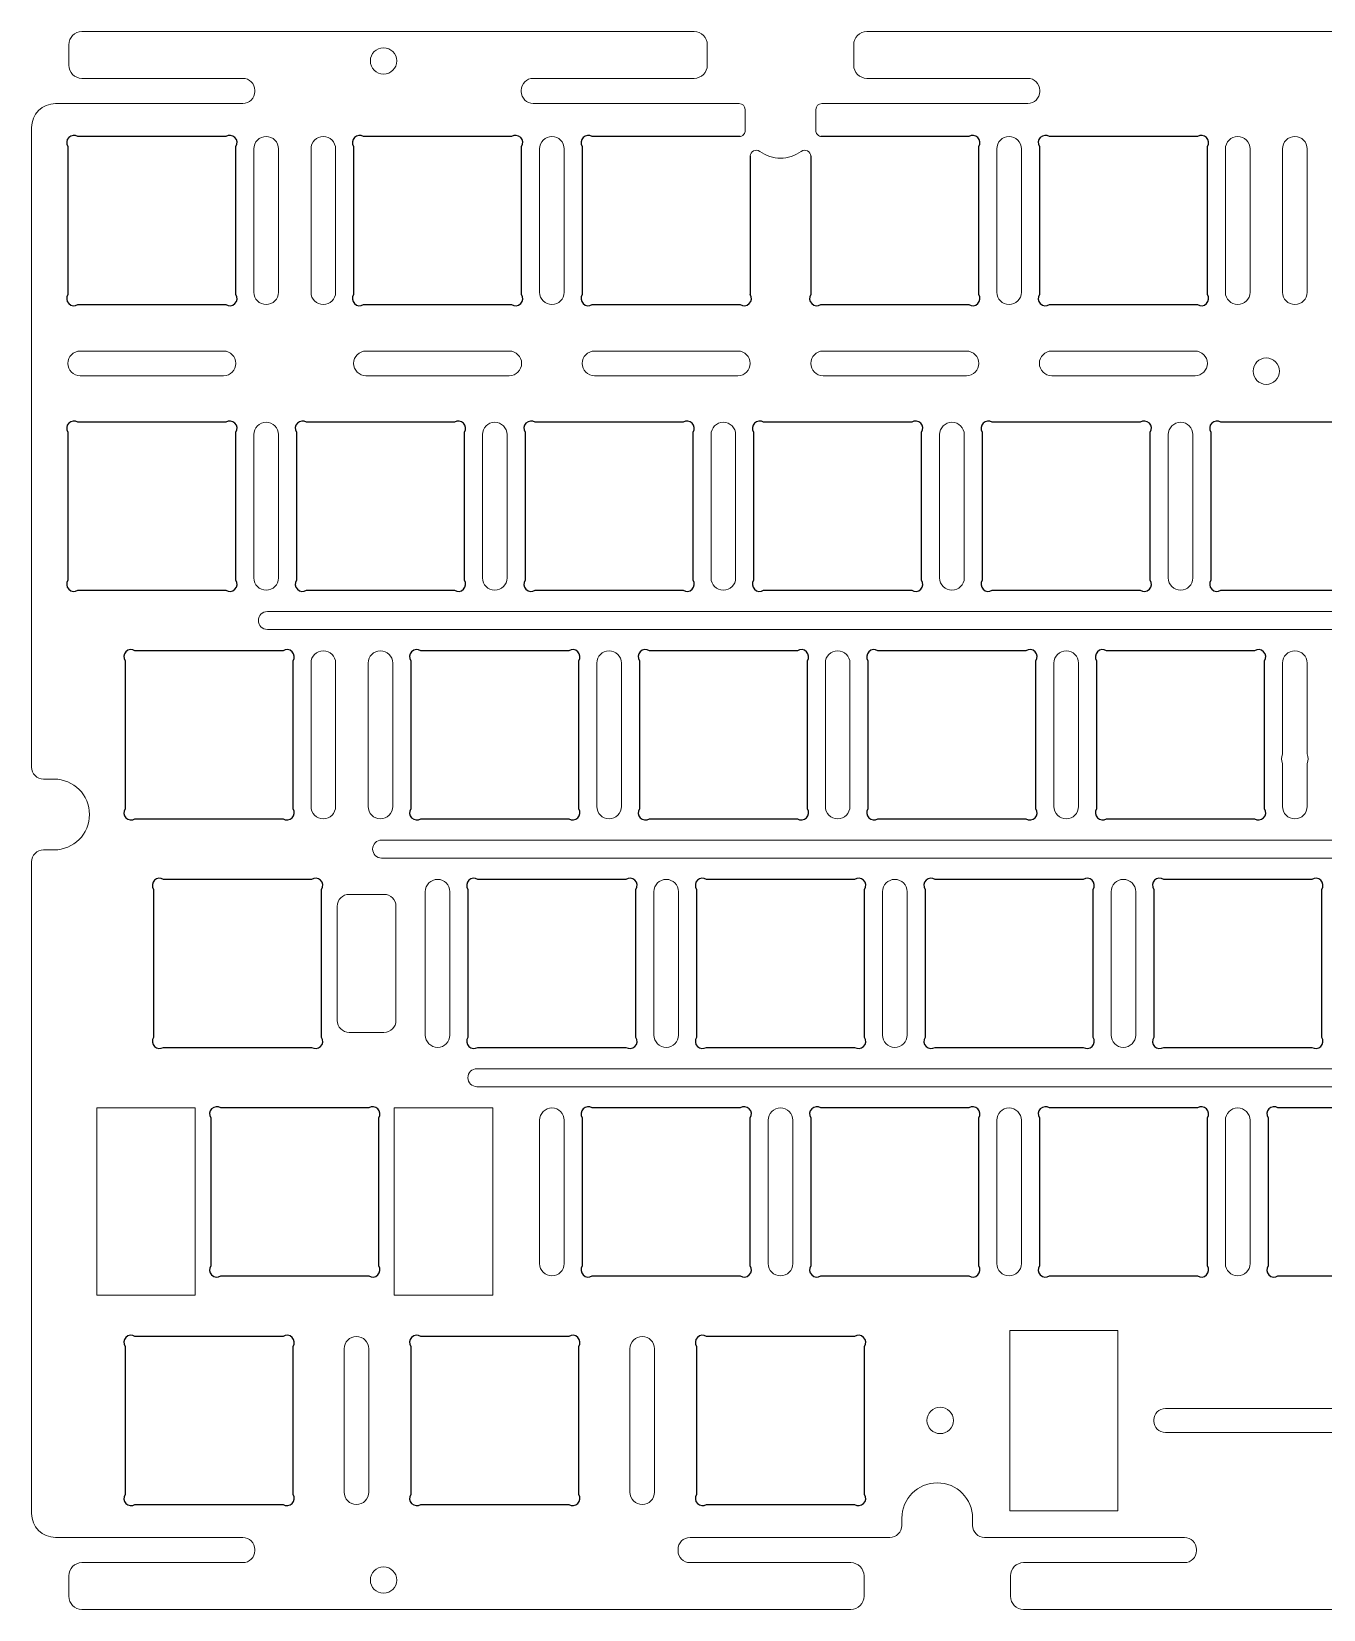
# Model space of a CAD drawing. Header units: millimetres. Extents: x 232 to 1078, y -277 to 130.
# Drawn here: x 244 to 351.7, y -277.2 to -145.7 of the extents above; entities that cross this region are included whole.
import ezdxf

# ---------------------------------------------------------------- set-up
doc = ezdxf.new("R2010")
doc.units = ezdxf.units.MM
doc.layers.add('40', color=7, linetype='Continuous')

msp = doc.modelspace()

# ---------------------------------------------------------------- linework, layer by layer
at = {"color": 0, "lineweight": -3}
for p, q in [((260.19074, -154.41492), (247.85407, -154.41492)), ((284.00273, -154.41492), (271.66606, -154.41492)), ((303.05239, -154.41492), (290.71571, -154.41492)), ((322.10204, -154.41492), (309.76536, -154.41492)), ((341.15169, -154.41492), (328.81501, -154.41492)), ((247.02241, -155.24658), (247.02241, -167.58326)), ((261.02241, -167.58326), (261.02241, -155.24658)), ((270.8344, -155.24658), (270.8344, -167.58326)), ((284.8344, -167.58326), (284.8344, -155.24658)), ((289.88405, -155.24658), (289.88405, -167.58326)), ((303.88357, -156.05703), (303.88357, -167.58254)), ((308.9337, -156.03526), (308.9337, -167.58326)), ((322.9337, -167.58326), (322.9337, -155.24658)), ((327.98335, -155.24658), (327.98335, -167.58326)), ((341.98335, -167.58326), (341.98335, -155.24658)), ((247.85407, -168.41492), (260.19074, -168.41492)), ((271.66606, -168.41492), (284.00273, -168.41492)), ((290.71571, -168.41492), (303.05239, -168.41492)), ((309.76536, -168.41492), (322.10204, -168.41492)), ((328.81501, -168.41492), (341.15169, -168.41492)), ((260.19074, -178.22679), (247.85407, -178.22679)), ((279.24032, -178.22679), (266.90365, -178.22679)), ((298.28997, -178.22679), (285.9533, -178.22679)), ((317.33962, -178.22679), (305.00295, -178.22679)), ((336.38928, -178.22679), (324.0526, -178.22679)), ((355.43823, -178.22679), (343.10155, -178.22679)), ((247.02241, -179.05845), (247.02241, -191.39512)), ((261.02241, -191.39512), (261.02241, -179.05845)), ((266.07198, -179.05845), (266.07198, -191.39512)), ((280.07198, -191.39512), (280.07198, -179.05845)), ((285.12163, -179.05845), (285.12163, -191.39512)), ((299.12163, -191.39512), (299.12163, -179.05845)), ((304.17129, -179.05845), (304.17129, -191.39512)), ((318.17129, -191.39512), (318.17129, -179.05845)), ((323.22094, -179.05845), (323.22094, -191.39512)), ((337.22094, -191.39512), (337.22094, -179.05845)), ((342.26989, -179.05845), (342.26989, -191.39512)), ((247.85407, -192.22679), (260.19074, -192.22679)), ((266.90365, -192.22679), (279.24032, -192.22679)), ((285.9533, -192.22679), (298.28997, -192.22679)), ((305.00295, -192.22679), (317.33962, -192.22679)), ((324.0526, -192.22679), (336.38928, -192.22679)), ((343.10155, -192.22679), (355.43823, -192.22679)), ((251.78482, -198.1081), (251.78482, -210.44478)), ((264.95316, -197.27644), (252.61649, -197.27644)), ((265.78482, -210.44478), (265.78482, -198.1081)), ((275.59681, -198.1081), (275.59681, -210.44478)), ((288.76515, -197.27644), (276.42847, -197.27644)), ((289.59681, -210.44478), (289.59681, -198.1081)), ((294.64646, -198.1081), (294.64646, -210.44478)), ((307.8148, -197.27644), (295.47812, -197.27644)), ((308.64646, -210.44478), (308.64646, -198.1081)), ((313.69611, -198.1081), (313.69611, -210.44478)), ((326.86445, -197.27644), (314.52778, -197.27644)), ((327.69611, -210.44478), (327.69611, -198.1081)), ((332.74577, -198.1081), (332.74577, -210.44478)), ((345.9141, -197.27644), (333.57743, -197.27644)), ((346.74577, -210.44478), (346.74577, -198.1081)), ((252.61649, -211.27644), (264.95316, -211.27644)), ((276.42847, -211.27644), (288.76515, -211.27644)), ((295.47812, -211.27644), (307.8148, -211.27644)), ((314.52778, -211.27644), (326.86445, -211.27644)), ((333.57743, -211.27644), (345.9141, -211.27644)), ((267.33365, -216.32609), (254.99698, -216.32609)), ((293.52756, -216.32609), (281.19088, -216.32609)), ((312.57721, -216.32609), (300.24054, -216.32609)), ((331.62686, -216.32609), (319.29019, -216.32609)), ((350.67677, -216.32609), (338.34009, -216.32609)), ((254.16532, -217.15775), (254.16532, -229.49443)), ((268.16532, -229.49443), (268.16532, -217.15775)), ((280.35922, -217.15775), (280.35922, -229.49443)), ((294.35922, -229.49443), (294.35922, -217.15775)), ((299.40887, -217.15775), (299.40887, -229.49443)), ((313.40887, -229.49443), (313.40887, -217.15775)), ((318.45853, -217.15775), (318.45853, -229.49443)), ((332.45853, -229.49443), (332.45853, -217.15775)), ((337.50843, -217.15775), (337.50843, -229.49443)), ((351.50843, -229.49443), (351.50843, -217.15775)), ((254.99698, -230.32609), (267.33365, -230.32609)), ((281.19088, -230.32609), (293.52756, -230.32609)), ((300.24054, -230.32609), (312.57721, -230.32609)), ((319.29019, -230.32609), (331.62686, -230.32609)), ((338.34009, -230.32609), (350.67677, -230.32609)), ((272.09616, -235.37584), (259.75949, -235.37584)), ((303.05239, -235.37584), (290.71571, -235.37584)), ((322.10204, -235.37584), (309.76536, -235.37584)), ((341.15169, -235.37584), (328.81501, -235.37584)), ((360.20149, -235.37584), (347.86482, -235.37584)), ((258.92782, -236.2075), (258.92782, -248.54418)), ((272.92782, -248.54418), (272.92782, -236.2075)), ((289.88405, -236.2075), (289.88405, -248.54418)), ((303.88405, -248.54418), (303.88405, -236.2075)), ((308.9337, -236.2075), (308.9337, -248.54418)), ((322.9337, -248.54418), (322.9337, -236.2075)), ((327.98335, -236.2075), (327.98335, -248.54418)), ((341.98335, -248.54418), (341.98335, -236.2075)), ((347.03315, -236.2075), (347.03315, -248.54418)), ((259.75949, -249.37584), (272.09616, -249.37584)), ((290.71571, -249.37584), (303.05239, -249.37584)), ((309.76536, -249.37584), (322.10204, -249.37584)), ((328.81501, -249.37584), (341.15169, -249.37584)), ((347.86482, -249.37584), (360.20149, -249.37584)), ((264.95316, -254.42544), (252.61649, -254.42544)), ((288.76515, -254.42544), (276.42847, -254.42544)), ((312.57721, -254.42544), (300.24054, -254.42544)), ((251.78482, -255.25711), (251.78482, -267.59378)), ((265.78482, -267.59378), (265.78482, -255.25711)), ((275.59681, -255.25711), (275.59681, -267.59378)), ((289.59681, -267.59378), (289.59681, -255.25711)), ((299.40887, -255.25711), (299.40887, -267.59378)), ((313.40887, -267.59378), (313.40887, -255.25711)), ((252.61649, -268.42544), (264.95316, -268.42544)), ((276.42847, -268.42544), (288.76515, -268.42544)), ((300.24054, -268.42544), (312.57721, -268.42544))]:
    msp.add_line(p, q, dxfattribs=at)
for centre, start, end in [((247.52241, -154.91492), 56.4426902, 213.5573098), ((260.52241, -154.91492), 326.4426902, 123.5573098), ((271.3344, -154.91492), 56.4426902, 213.5573098), ((284.3344, -154.91492), 326.4426902, 123.5573098), ((290.38405, -154.91492), 56.4426902, 213.5573098), ((322.4337, -154.91492), 326.4426902, 123.5573098), ((328.48335, -154.91492), 56.4426902, 213.5573098), ((341.48335, -154.91492), 326.4426902, 123.5573098), ((247.52241, -167.91492), 146.4426902, 303.5573098), ((260.52241, -167.91492), 236.4426902, 33.5573098), ((271.3344, -167.91492), 146.4426902, 303.5573098), ((284.3344, -167.91492), 236.4426902, 33.5573098), ((290.38405, -167.91492), 146.4426902, 303.5573098), ((303.38405, -167.91492), 236.4426902, 33.5573098), ((309.4337, -167.91492), 146.4426902, 303.5573098), ((322.4337, -167.91492), 236.4426902, 33.5573098), ((328.48335, -167.91492), 146.4426902, 303.5573098), ((341.48335, -167.91492), 236.4426902, 33.5573098), ((247.52241, -178.72679), 56.4426902, 213.5573098), ((260.52241, -178.72679), 326.4426902, 123.5573098), ((266.57198, -178.72679), 56.4426902, 213.5573098), ((279.57198, -178.72679), 326.4426902, 123.5573098), ((285.62163, -178.72679), 56.4426902, 213.5573098), ((298.62163, -178.72679), 326.4426902, 123.5573098), ((304.67129, -178.72679), 56.4426902, 213.5573098), ((317.67129, -178.72679), 326.4426902, 123.5573098), ((323.72094, -178.72679), 56.4426902, 213.5573098), ((336.72094, -178.72679), 326.4426902, 123.5573098), ((342.76989, -178.72679), 56.4426902, 213.5573098), ((247.52241, -191.72679), 146.4426902, 303.5573098), ((260.52241, -191.72679), 236.4426902, 33.5573098), ((266.57198, -191.72679), 146.4426902, 303.5573098), ((279.57198, -191.72679), 236.4426902, 33.5573098), ((285.62163, -191.72679), 146.4426902, 303.5573098), ((298.62163, -191.72679), 236.4426902, 33.5573098), ((304.67129, -191.72679), 146.4426902, 303.5573098), ((317.67129, -191.72679), 236.4426902, 33.5573098), ((323.72094, -191.72679), 146.4426902, 303.5573098), ((336.72094, -191.72679), 236.4426902, 33.5573098), ((342.76989, -191.72679), 146.4426902, 303.5573098), ((252.28482, -197.77644), 56.4426902, 213.5573098), ((265.28482, -197.77644), 326.4426902, 123.5573098), ((276.09681, -197.77644), 56.4426902, 213.5573098), ((289.09681, -197.77644), 326.4426902, 123.5573098), ((295.14646, -197.77644), 56.4426902, 213.5573098), ((308.14646, -197.77644), 326.4426902, 123.5573098), ((314.19611, -197.77644), 56.4426902, 213.5573098), ((327.19611, -197.77644), 326.4426902, 123.5573098), ((333.24577, -197.77644), 56.4426902, 213.5573098), ((346.24577, -197.77644), 326.4426902, 123.5573098), ((252.28482, -210.77644), 146.4426902, 303.5573098), ((265.28482, -210.77644), 236.4426902, 33.5573098), ((276.09681, -210.77644), 146.4426902, 303.5573098), ((289.09681, -210.77644), 236.4426902, 33.5573098), ((295.14646, -210.77644), 146.4426902, 303.5573098), ((308.14646, -210.77644), 236.4426902, 33.5573098), ((314.19611, -210.77644), 146.4426902, 303.5573098), ((327.19611, -210.77644), 236.4426902, 33.5573098), ((333.24577, -210.77644), 146.4426902, 303.5573098), ((346.24577, -210.77644), 236.4426902, 33.5573098), ((254.66532, -216.82609), 56.4426902, 213.5573098), ((267.66532, -216.82609), 326.4426902, 123.5573098), ((280.85922, -216.82609), 56.4426902, 213.5573098), ((293.85922, -216.82609), 326.4426902, 123.5573098), ((299.90887, -216.82609), 56.4426902, 213.5573098), ((312.90887, -216.82609), 326.4426902, 123.5573098), ((318.95853, -216.82609), 56.4426902, 213.5573098), ((331.95853, -216.82609), 326.4426902, 123.5573098), ((338.00843, -216.82609), 56.4426902, 213.5573098), ((351.00843, -216.82609), 326.4426902, 123.5573098), ((254.66532, -229.82609), 146.4426902, 303.5573098), ((267.66532, -229.82609), 236.4426902, 33.5573098), ((280.85922, -229.82609), 146.4426902, 303.5573098), ((293.85922, -229.82609), 236.4426902, 33.5573098), ((299.90887, -229.82609), 146.4426902, 303.5573098), ((312.90887, -229.82609), 236.4426902, 33.5573098), ((318.95853, -229.82609), 146.4426902, 303.5573098), ((331.95853, -229.82609), 236.4426902, 33.5573098), ((338.00843, -229.82609), 146.4426902, 303.5573098), ((351.00843, -229.82609), 236.4426902, 33.5573098), ((259.42782, -235.87584), 56.4426902, 213.5573098), ((272.42782, -235.87584), 326.4426902, 123.5573098), ((290.38405, -235.87584), 56.4426902, 213.5573098), ((303.38405, -235.87584), 326.4426902, 123.5573098), ((309.4337, -235.87584), 56.4426902, 213.5573098), ((322.4337, -235.87584), 326.4426902, 123.5573098), ((328.48335, -235.87584), 56.4426902, 213.5573098), ((341.48335, -235.87584), 326.4426902, 123.5573098), ((347.53315, -235.87584), 56.4426902, 213.5573098), ((259.42782, -248.87584), 146.4426902, 303.5573098), ((272.42782, -248.87584), 236.4426902, 33.5573098), ((290.38405, -248.87584), 146.4426902, 303.5573098), ((303.38405, -248.87584), 236.4426902, 33.5573098), ((309.4337, -248.87584), 146.4426902, 303.5573098), ((322.4337, -248.87584), 236.4426902, 33.5573098), ((328.48335, -248.87584), 146.4426902, 303.5573098), ((341.48335, -248.87584), 236.4426902, 33.5573098), ((347.53315, -248.87584), 146.4426902, 303.5573098), ((252.28482, -254.92544), 56.4426902, 213.5573098), ((265.28482, -254.92544), 326.4426902, 123.5573098), ((276.09681, -254.92544), 56.4426902, 213.5573098), ((289.09681, -254.92544), 326.4426902, 123.5573098), ((299.90887, -254.92544), 56.4426902, 213.5573098), ((312.90887, -254.92544), 326.4426902, 123.5573098), ((252.28482, -267.92544), 146.4426902, 303.5573098), ((265.28482, -267.92544), 236.4426902, 33.5573098), ((276.09681, -267.92544), 146.4426902, 303.5573098), ((289.09681, -267.92544), 236.4426902, 33.5573098), ((299.90887, -267.92544), 146.4426902, 303.5573098), ((312.90887, -267.92544), 236.4426902, 33.5573098)]:
    msp.add_arc(centre, 0.6, start, end, dxfattribs=at)
at = {"layer": '40', "color": 0, "linetype": 'Continuous', "lineweight": 18}
for p, q in [((299.20907, -145.66533), (248.19813, -145.66533)), ((299.20907, -145.66533), (248.19813, -145.66533)), ((389.895, -145.66533), (313.60884, -145.66533)), ((389.895, -145.66533), (313.60884, -145.66533)), ((247.09815, -146.76531), (247.09815, -148.46528)), ((247.09815, -146.76531), (247.09815, -148.46528)), ((300.30905, -148.46528), (300.30905, -146.76531)), ((300.30905, -148.46528), (300.30905, -146.76531)), ((312.50886, -146.76531), (312.50886, -148.46528)), ((312.50886, -146.76531), (312.50886, -148.46528)), ((248.19813, -149.56526), (261.59789, -149.56526)), ((248.19813, -149.56526), (261.59789, -149.56526)), ((285.80931, -149.56526), (299.20907, -149.56526)), ((285.80931, -149.56526), (299.20907, -149.56526)), ((313.60884, -149.56526), (327.00859, -149.56526)), ((313.60884, -149.56526), (327.00859, -149.56526)), ((262.59787, -150.56524), (262.59787, -150.66524)), ((262.59787, -150.56524), (262.59787, -150.66524)), ((284.80933, -150.66524), (284.80933, -150.56524)), ((284.80933, -150.66524), (284.80933, -150.56524)), ((328.00857, -150.56524), (328.00857, -150.66524)), ((328.00857, -150.56524), (328.00857, -150.66524)), ((261.59789, -151.66523), (245.99821, -151.66523)), ((261.59789, -151.66523), (245.99821, -151.66523)), ((302.959, -151.66523), (285.80931, -151.66523)), ((302.959, -151.66523), (285.80931, -151.66523)), ((303.45899, -153.66419), (303.45899, -152.16522)), ((303.45899, -153.66419), (303.45899, -152.16522)), ((309.35888, -152.16522), (309.35888, -153.66419)), ((309.35888, -152.16522), (309.35888, -153.66419)), ((327.00859, -151.66523), (309.85887, -151.66523)), ((327.00859, -151.66523), (309.85887, -151.66523)), ((243.99825, -153.66519), (243.99825, -206.97077)), ((243.99825, -153.66519), (243.99825, -206.97077)), ((262.52231, -155.44096), (262.52231, -167.38994)), ((262.52231, -155.44096), (262.52231, -167.38994)), ((264.57227, -167.38994), (264.57227, -155.44096)), ((264.57227, -167.38994), (264.57227, -155.44096)), ((267.28465, -155.44096), (267.28465, -167.38994)), ((267.28465, -155.44096), (267.28465, -167.38994)), ((269.33462, -167.38994), (269.33462, -155.44096)), ((269.33462, -167.38994), (269.33462, -155.44096)), ((286.3343, -155.44096), (286.3343, -167.38994)), ((286.3343, -155.44096), (286.3343, -167.38994)), ((288.38426, -167.38994), (288.38426, -155.44096)), ((288.38426, -167.38994), (288.38426, -155.44096)), ((324.4336, -155.44096), (324.4336, -167.38994)), ((324.4336, -155.44096), (324.4336, -167.38994)), ((326.48357, -167.38994), (326.48357, -155.44096)), ((326.48357, -167.38994), (326.48357, -155.44096)), ((343.48326, -155.44096), (343.48326, -167.38994)), ((343.48326, -155.44096), (343.48326, -167.38994)), ((345.53322, -167.38994), (345.53322, -155.44096)), ((345.53322, -167.38994), (345.53322, -155.44096)), ((348.2456, -155.44096), (348.2456, -167.38994)), ((348.2456, -155.44096), (348.2456, -167.38994)), ((350.29556, -167.38994), (350.29556, -155.44096)), ((350.29556, -167.38994), (350.29556, -155.44096)), ((259.99691, -172.29565), (248.04792, -172.29565)), ((259.99691, -172.29565), (248.04792, -172.29565)), ((283.8089, -172.29565), (271.85991, -172.29565)), ((283.8089, -172.29565), (271.85991, -172.29565)), ((290.90957, -172.29565), (302.85855, -172.29565)), ((290.90957, -172.29565), (302.85855, -172.29565)), ((309.95922, -172.29565), (321.9082, -172.29565)), ((309.95922, -172.29565), (321.9082, -172.29565)), ((329.00887, -172.29565), (340.95785, -172.29565)), ((329.00887, -172.29565), (340.95785, -172.29565)), ((248.04792, -174.34561), (259.99691, -174.34561)), ((248.04792, -174.34561), (259.99691, -174.34561)), ((271.85991, -174.34561), (283.8089, -174.34561)), ((271.85991, -174.34561), (283.8089, -174.34561)), ((302.85855, -174.34561), (290.90957, -174.34561)), ((302.85855, -174.34561), (290.90957, -174.34561)), ((321.9082, -174.34561), (309.95922, -174.34561)), ((321.9082, -174.34561), (309.95922, -174.34561)), ((340.95785, -174.34561), (329.00887, -174.34561)), ((340.95785, -174.34561), (329.00887, -174.34561)), ((262.52256, -179.25282), (262.52256, -191.2018)), ((262.52256, -179.25282), (262.52256, -191.2018)), ((264.57252, -191.2018), (264.57252, -179.25282)), ((264.57252, -191.2018), (264.57252, -179.25282)), ((281.57189, -179.25282), (281.57189, -191.2018)), ((281.57189, -179.25282), (281.57189, -191.2018)), ((283.62185, -191.2018), (283.62185, -179.25282)), ((283.62185, -191.2018), (283.62185, -179.25282)), ((300.62159, -179.25282), (300.62159, -191.2018)), ((300.62159, -179.25282), (300.62159, -191.2018)), ((302.67155, -191.2018), (302.67155, -179.25282)), ((302.67155, -191.2018), (302.67155, -179.25282)), ((319.67129, -179.25282), (319.67129, -191.2018)), ((319.67129, -179.25282), (319.67129, -191.2018)), ((321.72125, -191.2018), (321.72125, -179.25282)), ((321.72125, -191.2018), (321.72125, -179.25282)), ((338.72109, -179.25282), (338.72109, -191.2018)), ((338.72109, -179.25282), (338.72109, -191.2018)), ((340.77106, -191.2018), (340.77106, -179.25282)), ((340.77106, -191.2018), (340.77106, -179.25282)), ((492.04749, -194.0014), (263.64734, -194.0014)), ((492.04749, -194.0014), (263.64734, -194.0014)), ((263.64734, -195.5014), (492.04749, -195.5014)), ((263.64734, -195.5014), (492.04749, -195.5014)), ((267.28475, -210.25146), (267.28475, -198.30247)), ((267.28475, -210.25146), (267.28475, -198.30247)), ((269.33471, -198.30247), (269.33471, -210.25146)), ((269.33471, -198.30247), (269.33471, -210.25146)), ((272.04696, -210.25146), (272.04696, -198.30247)), ((272.04696, -210.25146), (272.04696, -198.30247)), ((274.09692, -198.30247), (274.09692, -210.25146)), ((274.09692, -198.30247), (274.09692, -210.25146)), ((291.09671, -198.30247), (291.09671, -210.25146)), ((291.09671, -198.30247), (291.09671, -210.25146)), ((293.14668, -210.25146), (293.14668, -198.30247)), ((293.14668, -210.25146), (293.14668, -198.30247)), ((310.14642, -198.30247), (310.14642, -210.25146)), ((310.14642, -198.30247), (310.14642, -210.25146)), ((312.19638, -210.25146), (312.19638, -198.30247)), ((312.19638, -210.25146), (312.19638, -198.30247)), ((329.19612, -198.30247), (329.19612, -210.25146)), ((329.19612, -198.30247), (329.19612, -210.25146)), ((331.24608, -210.25146), (331.24608, -198.30247)), ((331.24608, -210.25146), (331.24608, -198.30247)), ((348.24582, -198.30247), (348.24582, -205.87813)), ((348.24582, -198.30247), (348.24582, -205.87813)), ((350.29578, -205.87721), (350.29578, -198.30247)), ((350.29578, -205.87721), (350.29578, -198.30247)), ((348.24582, -206.67563), (348.24582, -210.25146)), ((348.24582, -206.67563), (348.24582, -210.25146)), ((350.29578, -210.25146), (350.29578, -206.67655)), ((350.29578, -210.25146), (350.29578, -206.67655)), ((244.99823, -207.97076), (245.87458, -207.97076)), ((244.99823, -207.97076), (245.87458, -207.97076)), ((245.87458, -213.87065), (244.99823, -213.87065)), ((245.87458, -213.87065), (244.99823, -213.87065)), ((501.57249, -213.0514), (273.17234, -213.0514)), ((501.57249, -213.0514), (273.17234, -213.0514)), ((243.99825, -214.87063), (243.99825, -269.17543)), ((243.99825, -214.87063), (243.99825, -269.17543)), ((273.17234, -214.5514), (501.57249, -214.5514)), ((273.17234, -214.5514), (501.57249, -214.5514)), ((273.36562, -217.57587), (270.46562, -217.57587)), ((270.46562, -217.57587), (273.36562, -217.57587)), ((276.80872, -229.30111), (276.80872, -217.35213)), ((276.80872, -229.30111), (276.80872, -217.35213)), ((278.85869, -217.35213), (278.85869, -229.30111)), ((278.85869, -217.35213), (278.85869, -229.30111)), ((295.85848, -229.30111), (295.85848, -217.35213)), ((295.85848, -229.30111), (295.85848, -217.35213)), ((297.90844, -217.35213), (297.90844, -229.30111)), ((297.90844, -217.35213), (297.90844, -229.30111)), ((314.90813, -229.30111), (314.90813, -217.35213)), ((314.90813, -229.30111), (314.90813, -217.35213)), ((316.95809, -217.35213), (316.95809, -229.30111)), ((316.95809, -217.35213), (316.95809, -229.30111)), ((333.95778, -229.30111), (333.95778, -217.35213)), ((333.95778, -229.30111), (333.95778, -217.35213)), ((336.00774, -217.35213), (336.00774, -229.30111)), ((336.00774, -217.35213), (336.00774, -229.30111)), ((269.46562, -228.07587), (269.46562, -218.57587)), ((269.46562, -218.57587), (269.46562, -228.07587)), ((274.36562, -228.07587), (274.36562, -218.57587)), ((274.36562, -218.57587), (274.36562, -228.07587)), ((273.36562, -229.07587), (270.46562, -229.07587)), ((270.46562, -229.07587), (273.36562, -229.07587)), ((484.10576, -232.10424), (281.1097, -232.10424)), ((484.10576, -232.10424), (281.1097, -232.10424)), ((281.1097, -233.60424), (484.10576, -233.60424)), ((281.1097, -233.60424), (484.10576, -233.60424)), ((249.42762, -235.3768), (257.62747, -235.3768)), ((249.42762, -250.97581), (249.42762, -235.3768)), ((249.42762, -235.3768), (257.62747, -235.3768)), ((249.42762, -250.97581), (249.42762, -235.3768)), ((257.62747, -235.3768), (257.62747, -250.97581)), ((257.62747, -235.3768), (257.62747, -250.97581)), ((274.22817, -235.3768), (282.42802, -235.3768)), ((274.22817, -250.97581), (274.22817, -235.3768)), ((274.22817, -250.97581), (274.22817, -235.3768)), ((274.22817, -235.3768), (282.42802, -235.3768)), ((282.42802, -235.3768), (282.42802, -250.97581)), ((282.42802, -235.3768), (282.42802, -250.97581)), ((286.33365, -236.40183), (286.33365, -248.35081)), ((286.33365, -236.40183), (286.33365, -248.35081)), ((288.38361, -248.35081), (288.38361, -236.40183)), ((288.38361, -248.35081), (288.38361, -236.40183)), ((305.3833, -236.40188), (305.3833, -248.35086)), ((305.3833, -236.40188), (305.3833, -248.35086)), ((307.43326, -248.35086), (307.43326, -236.40188)), ((307.43326, -248.35086), (307.43326, -236.40188)), ((324.43295, -236.40193), (324.43295, -248.35091)), ((324.43295, -236.40193), (324.43295, -248.35091)), ((326.48292, -248.35091), (326.48292, -236.40193)), ((326.48292, -248.35091), (326.48292, -236.40193)), ((327.98383, -248.53711), (327.98383, -236.21403)), ((343.48261, -236.40198), (343.48261, -248.35096)), ((343.48261, -236.40198), (343.48261, -248.35096)), ((345.53257, -248.35096), (345.53257, -236.40198)), ((345.53257, -248.35096), (345.53257, -236.40198)), ((257.62747, -250.97581), (249.42762, -250.97581)), ((257.62747, -250.97581), (249.42762, -250.97581)), ((282.42802, -250.97581), (274.22817, -250.97581)), ((282.42802, -250.97581), (274.22817, -250.97581)), ((325.53022, -268.94346), (325.53022, -253.93083)), ((325.53022, -268.94346), (325.53022, -253.93083)), ((325.53022, -253.93083), (334.53006, -253.93083)), ((325.53022, -253.93083), (334.53006, -253.93083)), ((334.53006, -253.93083), (334.53006, -268.94346)), ((334.53006, -253.93083), (334.53006, -268.94346)), ((270.04783, -255.45143), (270.04783, -267.40041)), ((270.04783, -255.45143), (270.04783, -267.40041)), ((272.09779, -267.40041), (272.09779, -255.45143)), ((272.09779, -267.40041), (272.09779, -255.45143)), ((293.85981, -255.45143), (293.85981, -267.40041)), ((293.85981, -255.45143), (293.85981, -267.40041)), ((295.90978, -267.40041), (295.90978, -255.45143)), ((295.90978, -267.40041), (295.90978, -255.45143)), ((337.53001, -261.4751), (337.53001, -261.37522)), ((337.53001, -261.4751), (337.53001, -261.37522)), ((338.47999, -260.42524), (376.42075, -260.42524)), ((338.47999, -260.42524), (376.42075, -260.42524)), ((376.42075, -262.42508), (338.47999, -262.42508)), ((376.42075, -262.42508), (338.47999, -262.42508)), ((316.51939, -270.17541), (316.51939, -269.5772)), ((316.51939, -270.17541), (316.51939, -269.5772)), ((322.41928, -269.5772), (322.41928, -270.17541)), ((322.41928, -269.5772), (322.41928, -270.17541)), ((334.53006, -268.94346), (325.53022, -268.94346)), ((334.53006, -268.94346), (325.53022, -268.94346)), ((245.99821, -271.17539), (261.59789, -271.17539)), ((245.99821, -271.17539), (261.59789, -271.17539)), ((262.59787, -272.17538), (262.59787, -272.27537)), ((262.59787, -272.17538), (262.59787, -272.27537)), ((297.86972, -272.27537), (297.86972, -272.17538)), ((297.86972, -272.27537), (297.86972, -272.17538)), ((298.8697, -271.17539), (315.51941, -271.17539)), ((298.8697, -271.17539), (315.51941, -271.17539)), ((323.41926, -271.17539), (340.06895, -271.17539)), ((323.41926, -271.17539), (340.06895, -271.17539)), ((341.06893, -272.17538), (341.06893, -272.27537)), ((341.06893, -272.17538), (341.06893, -272.27537)), ((261.59789, -273.27536), (248.19813, -273.27536)), ((261.59789, -273.27536), (248.19813, -273.27536)), ((312.26946, -273.27536), (298.8697, -273.27536)), ((312.26946, -273.27536), (298.8697, -273.27536)), ((340.06895, -273.27536), (326.6692, -273.27536)), ((340.06895, -273.27536), (326.6692, -273.27536)), ((247.09815, -274.37534), (247.09815, -276.07535)), ((247.09815, -274.37534), (247.09815, -276.07535)), ((313.36944, -276.07535), (313.36944, -274.37534)), ((313.36944, -276.07535), (313.36944, -274.37534)), ((325.56922, -274.37534), (325.56922, -276.07535)), ((325.56922, -274.37534), (325.56922, -276.07535)), ((248.19813, -277.17533), (312.26946, -277.17533)), ((248.19813, -277.17533), (312.26946, -277.17533)), ((326.6692, -277.17533), (392.85347, -277.17533)), ((326.6692, -277.17533), (392.85347, -277.17533))]:
    msp.add_line(p, q, dxfattribs=at)
for centre in [(273.33008, -148.11529), (273.33008, -148.11529), (346.88953, -173.97062), (346.88953, -173.97062), (319.71488, -261.42515), (319.71488, -261.42515), (273.33008, -274.72538), (273.33008, -274.72538)]:
    msp.add_circle(centre, 1.09998, dxfattribs=at)
for centre, radius, start, end in [((248.19813, -146.76531), 1.09998, 90, 180), ((248.19813, -146.76531), 1.09998, 90, 180), ((299.20907, -146.76531), 1.09998, 0, 90), ((299.20907, -146.76531), 1.09998, 0, 90), ((313.60884, -146.76531), 1.09998, 90, 180), ((313.60884, -146.76531), 1.09998, 90, 180), ((248.19813, -148.46528), 1.09998, 180, 270), ((248.19813, -148.46528), 1.09998, 180, 270), ((299.20907, -148.46528), 1.09998, 270, 0), ((299.20907, -148.46528), 1.09998, 270, 0), ((313.60884, -148.46528), 1.09998, 180, 270), ((313.60884, -148.46528), 1.09998, 180, 270), ((261.59789, -150.56524), 0.99998, 0, 90), ((261.59789, -150.56524), 0.99998, 0, 90), ((285.80931, -150.56524), 0.99998, 90, 180), ((285.80931, -150.56524), 0.99998, 90, 180), ((327.00859, -150.56524), 0.99998, 0, 90), ((327.00859, -150.56524), 0.99998, 0, 90), ((261.59789, -150.66524), 0.99998, 270, 0), ((261.59789, -150.66524), 0.99998, 270, 0), ((285.80931, -150.66524), 0.99998, 180, 270), ((285.80931, -150.66524), 0.99998, 180, 270), ((327.00859, -150.66524), 0.99998, 270, 0), ((327.00859, -150.66524), 0.99998, 270, 0), ((245.99821, -153.66519), 1.99996, 90, 180), ((245.99821, -153.66519), 1.99996, 90, 180), ((302.959, -152.16522), 0.49999, 0, 90), ((302.959, -152.16522), 0.49999, 0, 90), ((309.85887, -152.16522), 0.49999, 90, 180), ((309.85887, -152.16522), 0.49999, 90, 180), ((306.40893, -153.66419), 2.94995, 180, 184.172162), ((306.40893, -153.66419), 2.94995, 180, 184.172162), ((306.40893, -153.66419), 2.94995, 355.827838, 0), ((306.40893, -153.66419), 2.94995, 355.827838, 0), ((263.54729, -155.44096), 1.02498, 0, 180), ((263.54729, -155.44096), 1.02498, 0, 180), ((268.30963, -155.44096), 1.02498, 0, 180), ((268.30963, -155.44096), 1.02498, 0, 180), ((287.35928, -155.44096), 1.02498, 0, 180), ((287.35928, -155.44096), 1.02498, 0, 180), ((302.96814, -153.91518), 0.49999, 270, 4.172162), ((302.96814, -153.91518), 0.49999, 270, 4.172162), ((309.84973, -153.91518), 0.49999, 175.827846, 270), ((309.84973, -153.91518), 0.49999, 175.827846, 270), ((325.45859, -155.44096), 1.02498, 0, 180), ((325.45859, -155.44096), 1.02498, 0, 180), ((344.50824, -155.44096), 1.02498, 0, 180), ((344.50824, -155.44096), 1.02498, 0, 180), ((349.27058, -155.44096), 1.02498, 0, 180), ((349.27058, -155.44096), 1.02498, 0, 180), ((304.38356, -156.05703), 0.49999, 54.050237, 180), ((304.38356, -156.05703), 0.49999, 54.050237, 180), ((306.40893, -153.2642), 2.94995, 234.050259, 305.947283), ((306.40893, -153.2642), 2.94995, 234.050259, 305.947283), ((308.43419, -156.05712), 0.49999, 0, 125.947279), ((308.43419, -156.05712), 0.49999, 0, 125.947279), ((263.54729, -167.38994), 1.02498, 180, 0), ((263.54729, -167.38994), 1.02498, 180, 0), ((268.30963, -167.38994), 1.02498, 180, 0), ((268.30963, -167.38994), 1.02498, 180, 0), ((287.35928, -167.38994), 1.02498, 180, 0), ((287.35928, -167.38994), 1.02498, 180, 0), ((325.45859, -167.38994), 1.02498, 180, 0), ((325.45859, -167.38994), 1.02498, 180, 0), ((344.50824, -167.38994), 1.02498, 180, 0), ((344.50824, -167.38994), 1.02498, 180, 0), ((349.27058, -167.38994), 1.02498, 180, 0), ((349.27058, -167.38994), 1.02498, 180, 0), ((248.04792, -173.32063), 1.02498, 90, 270), ((248.04792, -173.32063), 1.02498, 90, 270), ((259.99691, -173.32063), 1.02498, 270, 90), ((259.99691, -173.32063), 1.02498, 270, 90), ((271.85991, -173.32063), 1.02498, 90, 270), ((271.85991, -173.32063), 1.02498, 90, 270), ((283.8089, -173.32063), 1.02498, 270, 90), ((283.8089, -173.32063), 1.02498, 270, 90), ((290.90957, -173.32063), 1.02498, 90, 270), ((290.90957, -173.32063), 1.02498, 90, 270), ((302.85855, -173.32063), 1.02498, 270, 90), ((302.85855, -173.32063), 1.02498, 270, 90), ((309.95922, -173.32063), 1.02498, 90, 270), ((309.95922, -173.32063), 1.02498, 90, 270), ((321.9082, -173.32063), 1.02498, 270, 90), ((321.9082, -173.32063), 1.02498, 270, 90), ((329.00887, -173.32063), 1.02498, 90, 270), ((329.00887, -173.32063), 1.02498, 90, 270), ((340.95785, -173.32063), 1.02498, 270, 90), ((340.95785, -173.32063), 1.02498, 270, 90), ((263.54754, -179.25282), 1.02498, 0, 180), ((263.54754, -179.25282), 1.02498, 0, 180), ((282.59687, -179.25282), 1.02498, 0, 180), ((282.59687, -179.25282), 1.02498, 0, 180), ((301.64657, -179.25282), 1.02498, 0, 180), ((301.64657, -179.25282), 1.02498, 0, 180), ((320.69627, -179.25282), 1.02498, 0, 180), ((320.69627, -179.25282), 1.02498, 0, 180), ((339.74607, -179.25282), 1.02498, 0, 180), ((339.74607, -179.25282), 1.02498, 0, 180), ((263.54754, -191.2018), 1.02498, 180, 0), ((263.54754, -191.2018), 1.02498, 180, 0), ((282.59687, -191.2018), 1.02498, 180, 0), ((282.59687, -191.2018), 1.02498, 180, 0), ((301.64657, -191.2018), 1.02498, 180, 0), ((301.64657, -191.2018), 1.02498, 180, 0), ((320.69627, -191.2018), 1.02498, 180, 0), ((320.69627, -191.2018), 1.02498, 180, 0), ((339.74607, -191.2018), 1.02498, 180, 0), ((339.74607, -191.2018), 1.02498, 180, 0), ((263.64734, -194.7514), 0.75, 90, 270), ((263.64734, -194.7514), 0.75, 90, 270), ((268.30973, -198.30247), 1.02498, 0, 180), ((268.30973, -198.30247), 1.02498, 0, 180), ((273.07194, -198.30247), 1.02498, 0, 180), ((273.07194, -198.30247), 1.02498, 0, 180), ((292.12169, -198.30247), 1.02498, 0, 180), ((292.12169, -198.30247), 1.02498, 0, 180), ((311.1714, -198.30247), 1.02498, 0, 180), ((311.1714, -198.30247), 1.02498, 0, 180), ((330.2211, -198.30247), 1.02498, 0, 180), ((330.2211, -198.30247), 1.02498, 0, 180), ((349.2708, -198.30247), 1.02498, 0, 180), ((349.2708, -198.30247), 1.02498, 0, 180), ((349.27098, -206.27688), 1.09998, 158.745859, 201.254118), ((349.27098, -206.27688), 1.09998, 158.745859, 201.254118), ((349.27098, -206.27688), 1.09998, 338.694207, 21.305785), ((349.27098, -206.27688), 1.09998, 338.694207, 21.305785), ((244.99823, -206.97077), 0.99998, 180, 270), ((244.99823, -206.97077), 0.99998, 180, 270), ((245.87458, -210.9207), 2.94995, 270, 90), ((245.87458, -210.9207), 2.94995, 270, 90), ((268.30973, -210.25146), 1.02498, 180, 0), ((268.30973, -210.25146), 1.02498, 180, 0), ((273.07194, -210.25146), 1.02498, 180, 0), ((273.07194, -210.25146), 1.02498, 180, 0), ((292.12169, -210.25146), 1.02498, 180, 0), ((292.12169, -210.25146), 1.02498, 180, 0), ((311.1714, -210.25146), 1.02498, 180, 0), ((311.1714, -210.25146), 1.02498, 180, 0), ((330.2211, -210.25146), 1.02498, 180, 0), ((330.2211, -210.25146), 1.02498, 180, 0), ((349.2708, -210.25146), 1.02498, 180, 0), ((349.2708, -210.25146), 1.02498, 180, 0), ((244.99823, -214.87063), 0.99998, 90, 180), ((244.99823, -214.87063), 0.99998, 90, 180), ((273.17234, -213.8014), 0.75, 90, 270), ((273.17234, -213.8014), 0.75, 90, 270), ((277.83371, -217.35213), 1.02498, 0, 180), ((277.83371, -217.35213), 1.02498, 0, 180), ((296.88346, -217.35213), 1.02498, 0, 180), ((296.88346, -217.35213), 1.02498, 0, 180), ((315.93311, -217.35213), 1.02498, 0, 180), ((315.93311, -217.35213), 1.02498, 0, 180), ((334.98276, -217.35213), 1.02498, 0, 180), ((334.98276, -217.35213), 1.02498, 0, 180), ((270.46562, -218.57587), 1, 90, 180), ((270.46562, -218.57587), 1, 90, 180), ((273.36562, -218.57587), 1, 0, 90), ((273.36562, -218.57587), 1, 0, 90), ((270.46562, -228.07587), 1, 180, 270), ((270.46562, -228.07587), 1, 180, 270), ((273.36562, -228.07587), 1, 270, 0), ((273.36562, -228.07587), 1, 270, 0), ((277.83371, -229.30111), 1.02498, 180, 0), ((277.83371, -229.30111), 1.02498, 180, 0), ((296.88346, -229.30111), 1.02498, 180, 0), ((296.88346, -229.30111), 1.02498, 180, 0), ((315.93311, -229.30111), 1.02498, 180, 0), ((315.93311, -229.30111), 1.02498, 180, 0), ((334.98276, -229.30111), 1.02498, 180, 0), ((334.98276, -229.30111), 1.02498, 180, 0), ((281.1097, -232.85424), 0.75, 90, 270), ((281.1097, -232.85424), 0.75, 90, 270), ((287.35863, -236.40183), 1.02498, 0, 180), ((287.35863, -236.40183), 1.02498, 0, 180), ((306.40828, -236.40188), 1.02498, 0, 180), ((306.40828, -236.40188), 1.02498, 0, 180), ((325.45794, -236.40193), 1.02498, 0, 180), ((325.45794, -236.40193), 1.02498, 0, 180), ((344.50759, -236.40198), 1.02498, 0, 180), ((344.50759, -236.40198), 1.02498, 0, 180), ((287.35863, -248.35081), 1.02498, 180, 0), ((287.35863, -248.35081), 1.02498, 180, 0), ((306.40828, -248.35086), 1.02498, 180, 0), ((306.40828, -248.35086), 1.02498, 180, 0), ((325.45794, -248.35091), 1.02498, 180, 0), ((325.45794, -248.35091), 1.02498, 180, 0), ((344.50759, -248.35096), 1.02498, 180, 0), ((344.50759, -248.35096), 1.02498, 180, 0), ((271.07281, -255.45143), 1.02498, 0, 180), ((271.07281, -255.45143), 1.02498, 0, 180), ((294.88479, -255.45143), 1.02498, 0, 180), ((294.88479, -255.45143), 1.02498, 0, 180), ((338.47999, -261.37522), 0.94998, 90, 180), ((338.47999, -261.37522), 0.94998, 90, 180), ((338.47999, -261.4751), 0.94998, 180, 270), ((338.47999, -261.4751), 0.94998, 180, 270), ((319.46934, -269.5772), 2.94995, 0, 180), ((319.46934, -269.5772), 2.94995, 0, 180), ((271.07281, -267.40041), 1.02498, 180, 0), ((271.07281, -267.40041), 1.02498, 180, 0), ((294.88479, -267.40041), 1.02498, 180, 0), ((294.88479, -267.40041), 1.02498, 180, 0), ((245.99821, -269.17543), 1.99996, 180, 270), ((245.99821, -269.17543), 1.99996, 180, 270), ((315.51941, -270.17541), 0.99998, 270, 0), ((315.51941, -270.17541), 0.99998, 270, 0), ((323.41926, -270.17541), 0.99998, 180, 270), ((323.41926, -270.17541), 0.99998, 180, 270), ((261.59789, -272.17538), 0.99998, 0, 90), ((261.59789, -272.17538), 0.99998, 0, 90), ((298.8697, -272.17538), 0.99998, 90, 180), ((298.8697, -272.17538), 0.99998, 90, 180), ((340.06895, -272.17538), 0.99998, 0, 90), ((340.06895, -272.17538), 0.99998, 0, 90), ((248.19813, -274.37534), 1.09998, 90, 180), ((248.19813, -274.37534), 1.09998, 90, 180), ((261.59789, -272.27537), 0.99998, 270, 0), ((261.59789, -272.27537), 0.99998, 270, 0), ((298.8697, -272.27537), 0.99998, 180, 270), ((298.8697, -272.27537), 0.99998, 180, 270), ((312.26946, -274.37534), 1.09998, 0, 90), ((312.26946, -274.37534), 1.09998, 0, 90), ((326.6692, -274.37534), 1.09998, 90, 180), ((326.6692, -274.37534), 1.09998, 90, 180), ((340.06895, -272.27537), 0.99998, 270, 0), ((340.06895, -272.27537), 0.99998, 270, 0), ((248.19813, -276.07535), 1.09998, 180, 270), ((248.19813, -276.07535), 1.09998, 180, 270), ((312.26946, -276.07535), 1.09998, 270, 0), ((312.26946, -276.07535), 1.09998, 270, 0), ((326.6692, -276.07535), 1.09998, 180, 270), ((326.6692, -276.07535), 1.09998, 180, 270)]:
    msp.add_arc(centre, radius, start, end, dxfattribs=at)

doc.saveas('drawing.dxf')
